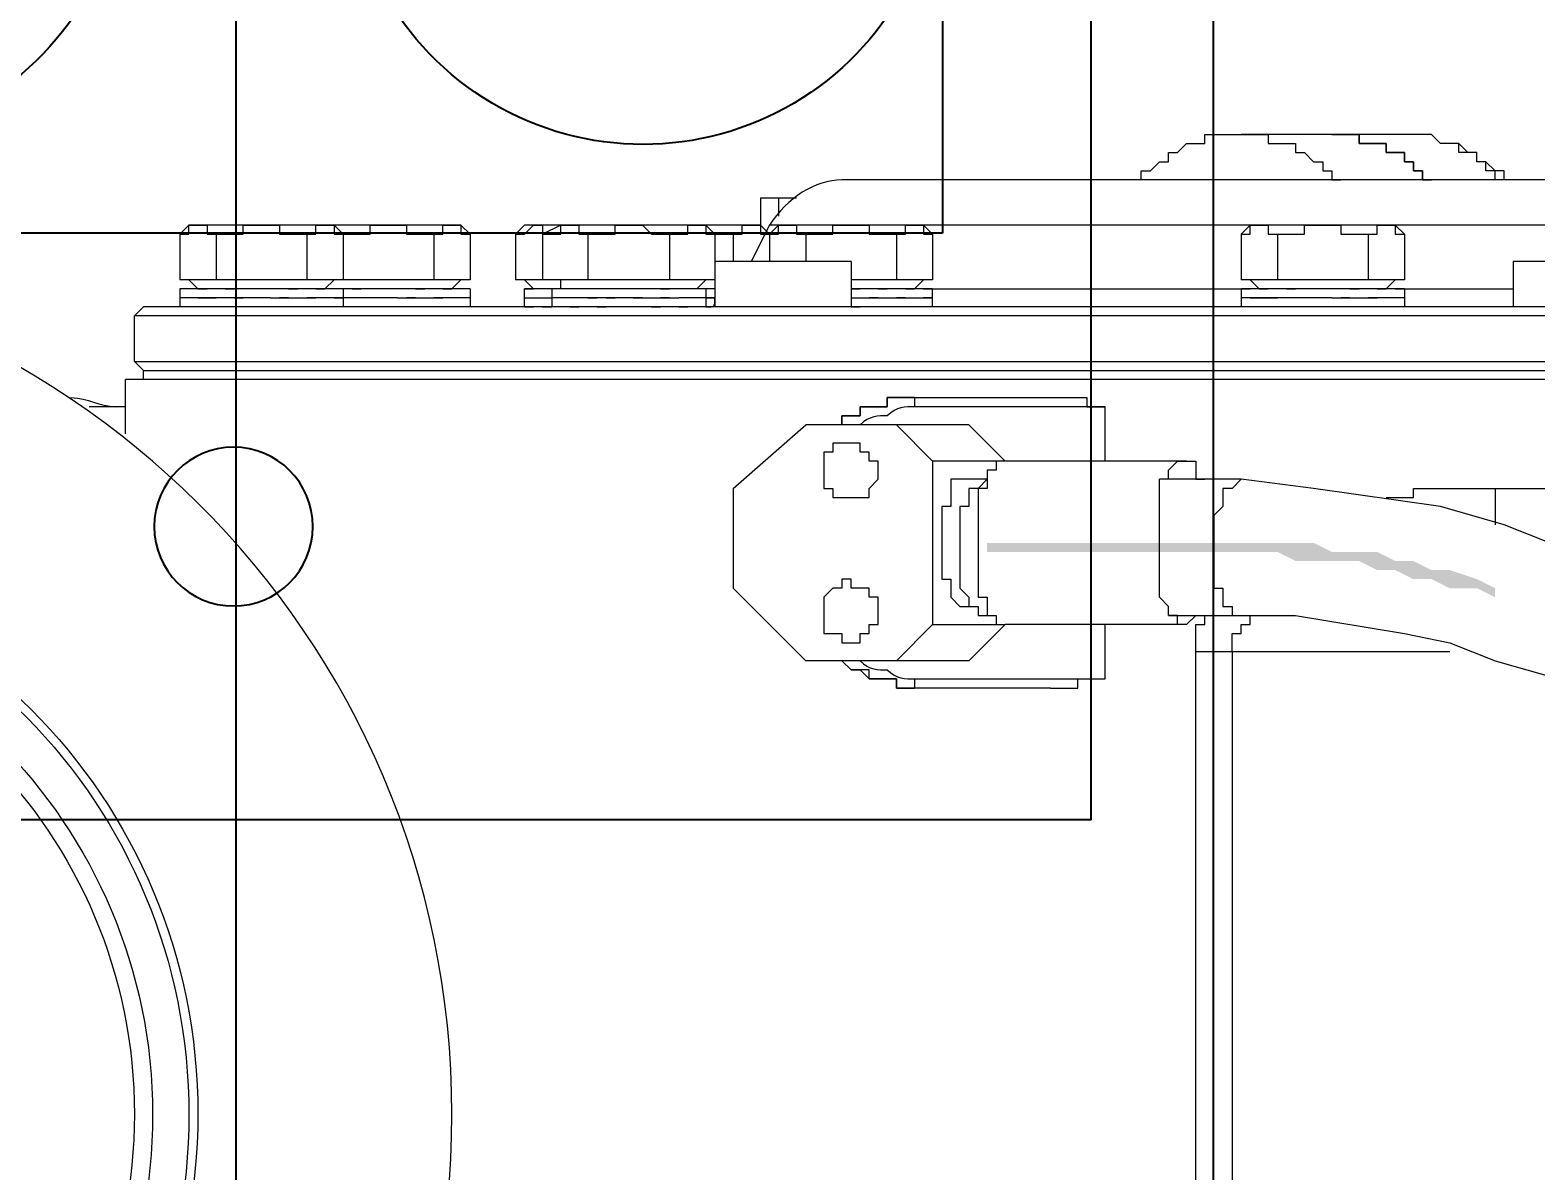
# Model space of a CAD drawing. Header units: millimetres. Extents: x 25083 to 52777, y 24772 to 45779.
# Drawn here: x 39150.2 to 39211.8, y 33853.3 to 33899.9 of the extents above; entities that cross this region are included whole.
import ezdxf

# ---------------------------------------------------------------- set-up
doc = ezdxf.new("R2010")
doc.units = ezdxf.units.MM
doc.layers.add('小车', color=7, linetype='Continuous')
doc.styles.get("Standard").update_dxf_attribs({"font": ''})
doc.styles.add('标准', font='', dxfattribs={"width": 0.667})
doc.styles.get('Standard').set_extended_font_data('SimSun')
doc.styles.get('标准').set_extended_font_data('FangSong_GB2312')
doc.dimstyles.new('ISO-25', dxfattribs={"dimtxt": 2.5, "dimasz": 2.5, "dimexe": 1.25, "dimexo": 0.625, "dimtad": 1, "dimtxsty": 'Standard', "dimcen": 2.5, "dimadec": 0, "dimazin": 0, "dimtfac": 1, "dimtmove": 0, "dimatfit": 3, "dimfxl": 1, "dimarcsym": 0})
doc.dimstyles.new('标准', dxfattribs={"dimtxt": 35, "dimasz": 4, "dimexe": 2, "dimexo": 0, "dimtad": 1, "dimdec": 1, "dimzin": 9, "dimdsep": 46, "dimtxsty": '标准', "dimcen": 0, "dimdle": 6, "dimazin": 2, "dimtfac": 1, "dimtdec": 1, "dimtmove": 0, "dimatfit": 3, "dimfxl": 1, "dimtolj": 1, "dimtzin": 0, "dimarcsym": 0})

# ---------------------------------------------------------------- blocks, each defined once
blk = doc.blocks.new('A$C6E4F4F8B')
for q in [(197.2, 70), (0, 0)]:
    blk.add_line((0, 70), q)
at = {"color": 1}
for p, q in [((64, 63.918), (24, 63.918)), ((24, 63.918), (24, 6.083)), ((74, 63.918), (24, 63.918)), ((24, 63.918), (24, 6.083))]:
    blk.add_line(p, q, dxfattribs=at)
blk.add_circle((12, 34.887), 3.25)
for centre in [(39.795, 51.652), (39.795, 18.348)]:
    blk.add_arc(centre, 12.158, 88.3056, 271.6944)
blk = doc.blocks.new('*D925')
at = {"color": 0, "lineweight": -2}
for p, q in [((29677.862, 34881.662), (29677.862, 32448.293)), ((40733.017, 34757.645), (40733.017, 32448.293)), ((29680.362, 32449.543), (40730.517, 32449.543))]:
    blk.add_line(p, q, dxfattribs=at)
at = {"color": 0}
for points in [[(29680.362, 32449.96), (29680.362, 32449.127), (29677.862, 32449.543)], [(40730.517, 32449.127), (40730.517, 32449.96), (40733.017, 32449.543)]]:
    blk.add_solid(points, dxfattribs=at)
at = {"layer": 'DEFPOINTS', "color": 0}
for p in [(29677.862, 34882.287), (40733.017, 34758.27), (40733.017, 32449.543)]:
    blk.add_point(p, dxfattribs=at)
at = {"color": 0, "insert": (35205.439, 32451.628), "char_height": 2.5, "attachment_point": 5}
blk.add_mtext('11055,15', dxfattribs=at)
blk = doc.blocks.new('zw$D2F4')
h = blk.add_hatch(color=7)
h.dxf.hatch_style = 2
h.paths.add_polyline_path([(699.269, 301.543), (699.269, 294.488), (699.64, 294.488), (699.64, 301.543)])
h = blk.add_hatch(color=7)
h.dxf.hatch_style = 2
h.paths.add_polyline_path([(699.269, 294.488), (699.269, 291.145), (699.64, 291.145), (699.64, 293.374), (699.64, 293.745), (699.64, 294.488)])
h = blk.add_hatch(color=7)
h.dxf.hatch_style = 2
h.paths.add_polyline_path([(699.269, 291.145), (699.269, 289.66), (698.898, 288.917), (698.898, 286.318), (698.526, 285.575), (698.526, 284.832), (698.155, 284.09), (698.155, 283.347), (697.784, 282.604), (697.784, 281.861), (697.784, 281.49), (697.412, 280.747), (697.784, 280.747), (698.155, 281.49), (698.526, 282.604), (698.526, 283.347), (698.898, 284.09), (698.898, 284.832), (699.269, 285.575), (699.269, 287.432), (699.64, 288.175), (699.64, 291.145)])
at = {"color": 7, "lineweight": 5}
for points in [[(705.211, 337.194), (705.211, 338.308)], [(704.097, 336.823), (706.325, 336.823)], [(705.211, 336.823), (705.211, 337.194)], [(706.325, 238.412), (706.325, 336.823)], [(706.325, 336.08), (706.696, 336.08)], [(707.068, 336.451), (706.696, 336.08)], [(706.696, 336.08), (706.696, 239.527)], [(707.068, 336.451), (708.924, 336.451)], [(707.068, 336.451), (707.068, 239.155)], [(708.924, 239.155), (708.924, 336.451)], [(709.296, 336.08), (708.924, 336.451)], [(709.296, 239.527), (709.296, 336.08)], [(709.667, 334.594), (709.296, 334.594)], [(710.038, 334.594), (709.667, 334.594)], [(709.667, 334.223), (709.667, 334.594)], [(709.667, 334.223), (709.667, 334.594)], [(709.667, 333.852), (709.667, 334.223)], [(709.667, 333.852), (709.667, 334.223)], [(710.038, 322.711), (710.038, 334.594)], [(710.038, 333.852), (710.41, 334.223)], [(712.267, 334.594), (710.41, 334.594)], [(710.41, 322.711), (710.41, 334.594)], [(712.638, 334.223), (712.267, 334.594)], [(712.267, 334.594), (712.267, 334.223)], [(712.267, 334.223), (712.638, 334.223), (712.638, 333.852)], [(712.638, 323.082), (712.638, 334.223)], [(709.667, 333.852), (709.667, 333.48)], [(709.667, 333.48), (709.667, 333.852)], [(709.667, 333.48), (709.667, 333.852)], [(712.638, 333.852), (712.638, 333.48), (712.267, 333.48), (712.267, 333.109)], [(709.667, 333.48), (709.667, 333.109)], [(712.267, 333.109), (710.41, 333.109)], [(712.267, 333.109), (712.267, 331.995), (712.638, 331.995), (712.638, 331.252)], [(709.667, 332.366), (709.667, 331.995)], [(709.296, 331.252), (709.296, 331.624)], [(709.296, 330.881), (709.296, 331.252)], [(709.667, 330.881), (709.667, 331.624)], [(709.667, 330.881), (709.667, 331.624)], [(710.038, 331.252), (710.038, 331.624)], [(710.038, 330.881), (710.038, 331.252)], [(712.638, 331.252), (712.638, 330.51), (712.267, 330.51), (712.267, 329.395)], [(709.667, 330.138), (709.667, 330.51)], [(709.667, 330.138), (709.667, 330.51)], [(709.667, 330.138), (709.667, 330.51)], [(709.667, 329.024), (709.667, 329.395)], [(709.667, 328.653), (709.667, 329.395)], [(712.267, 329.395), (710.41, 329.395)], [(712.267, 329.395), (712.267, 329.024), (712.638, 329.024), (712.638, 328.653)], [(709.667, 328.653), (709.667, 329.024)], [(709.667, 328.653), (709.667, 329.024)], [(709.667, 328.281), (709.667, 328.653)], [(709.667, 328.281), (709.667, 328.653)], [(709.667, 328.281), (709.667, 328.653)], [(710.038, 328.653), (710.41, 328.281)], [(712.638, 328.653), (712.638, 328.281), (712.267, 328.281), (712.267, 327.91)], [(709.667, 327.91), (709.667, 328.281)], [(712.638, 328.281), (712.267, 327.91)], [(709.667, 327.91), (709.296, 327.91)], [(710.038, 327.91), (709.667, 327.91)], [(712.267, 327.91), (710.41, 327.91)], [(712.267, 327.91), (710.41, 327.91)], [(712.267, 327.91), (712.267, 326.796), (712.638, 326.796), (712.638, 326.053)], [(709.667, 326.796), (709.667, 327.167)], [(709.296, 326.053), (709.296, 326.425)], [(709.667, 325.682), (709.667, 326.425)], [(709.667, 325.682), (709.667, 326.425)], [(710.038, 326.053), (710.038, 326.425)], [(709.296, 325.682), (709.296, 326.053)], [(710.038, 325.682), (710.038, 326.053)], [(712.638, 326.053), (712.638, 325.31), (712.267, 325.31), (712.267, 324.196)], [(709.667, 324.939), (709.667, 325.31)], [(709.667, 323.825), (709.667, 324.196)], [(709.667, 323.454), (709.667, 323.825)], [(709.667, 323.454), (709.667, 323.825)], [(712.267, 324.196), (710.41, 324.196)], [(712.267, 324.196), (712.267, 323.825), (712.638, 323.825), (712.638, 323.454)], [(709.667, 323.082), (709.667, 323.454)], [(709.667, 323.082), (709.667, 323.454)], [(709.667, 322.711), (709.667, 323.082)], [(709.667, 322.711), (709.667, 323.082)], [(710.038, 323.454), (710.41, 323.082)], [(712.638, 323.454), (712.638, 323.082), (712.267, 323.082), (712.267, 322.711)], [(712.638, 323.082), (712.267, 322.711)], [(709.667, 322.711), (709.296, 322.711)], [(710.038, 322.711), (709.667, 322.711)], [(712.267, 322.711), (710.41, 322.711)], [(712.267, 320.854), (710.41, 320.854)], [(710.41, 312.684), (710.41, 320.854)], [(712.638, 320.483), (712.267, 320.854)], [(712.267, 320.854), (712.267, 320.483)], [(709.296, 320.483), (709.667, 320.483)], [(709.296, 320.483), (709.296, 320.111)], [(709.667, 320.483), (710.038, 320.483)], [(709.667, 320.483), (709.667, 320.111)], [(709.667, 320.483), (709.667, 320.111)], [(709.667, 320.111), (709.667, 319.74)], [(709.667, 320.111), (709.667, 319.74)], [(710.038, 320.111), (710.41, 320.483)], [(710.038, 312.684), (710.038, 320.483)], [(710.038, 320.483), (710.038, 320.111)], [(712.267, 320.483), (712.638, 320.111), (712.638, 319.74)], [(712.638, 310.827), (712.638, 320.483)], [(709.667, 319.369), (709.296, 319.369)], [(709.296, 318.997), (709.296, 319.369)], [(709.667, 319.74), (709.667, 319.369)], [(709.667, 319.74), (709.667, 319.369)], [(710.038, 319.369), (709.667, 319.369)], [(709.667, 318.997), (709.667, 319.369)], [(709.667, 318.997), (709.667, 319.369)], [(710.038, 318.997), (710.038, 319.369)], [(712.267, 319.74), (710.41, 319.74)], [(712.638, 318.997), (712.267, 319.74)], [(712.638, 319.74), (712.267, 319.74), (712.267, 319.369)], [(712.267, 319.74), (712.267, 318.997)], [(709.667, 318.626), (709.667, 318.997)], [(709.667, 318.626), (709.667, 318.997)], [(710.038, 318.997), (710.41, 318.997)], [(712.267, 318.997), (712.638, 318.997), (712.638, 318.626)], [(709.667, 318.255), (709.667, 318.626)], [(709.667, 318.255), (709.667, 318.626)], [(712.638, 318.626), (712.638, 318.255), (712.267, 318.255), (712.267, 317.883)], [(709.667, 317.883), (709.667, 317.512)], [(709.667, 317.512), (709.667, 317.883)], [(709.667, 317.512), (709.667, 317.883)], [(712.267, 317.883), (710.41, 317.883)], [(712.267, 317.883), (712.267, 316.769), (712.638, 316.769), (712.638, 316.027)], [(709.667, 317.141), (709.667, 316.769)], [(709.296, 316.027), (709.296, 316.398)], [(709.667, 315.655), (709.667, 316.398)], [(709.667, 315.655), (709.667, 316.398)], [(710.038, 316.027), (710.038, 316.398)], [(709.667, 315.655), (709.667, 316.027)], [(712.638, 316.027), (712.638, 315.655), (712.267, 315.284), (712.267, 314.541)], [(709.667, 314.541), (709.667, 314.912)], [(712.267, 314.541), (710.41, 314.541)], [(712.267, 314.541), (712.267, 313.798), (712.638, 313.798), (712.638, 313.427)], [(709.667, 313.798), (709.667, 314.17)], [(709.667, 313.798), (709.667, 314.17)], [(709.667, 313.427), (709.667, 313.798)], [(709.667, 313.427), (709.667, 313.798)], [(709.296, 313.056), (709.296, 313.427)], [(709.667, 313.056), (709.667, 313.427)], [(709.667, 313.056), (709.667, 313.427)], [(710.038, 313.427), (710.41, 313.056)], [(710.038, 313.056), (710.038, 313.427)], [(712.638, 313.427), (712.638, 313.056), (712.267, 313.056), (712.267, 312.684)], [(709.667, 313.056), (709.296, 313.056)], [(711.152, 312.684), (709.296, 312.684)], [(710.038, 313.056), (709.667, 313.056)], [(709.667, 312.684), (709.667, 313.056)], [(709.667, 313.056), (709.667, 312.684)], [(709.667, 313.056), (709.667, 312.684)], [(712.267, 312.684), (710.41, 312.684)], [(711.152, 307.114), (711.152, 312.684)], [(712.638, 313.056), (712.267, 312.684)], [(712.638, 313.056), (712.267, 313.056), (712.267, 311.942)], [(694.813, 308.971), (697.784, 311.942)], [(701.869, 311.942), (697.784, 311.942)], [(701.869, 311.942), (704.468, 308.971)], [(712.267, 311.942), (711.152, 311.942)], [(712.267, 311.942), (712.267, 311.57), (712.638, 311.57), (712.638, 311.199)], [(712.638, 310.456), (711.152, 311.199)], [(712.638, 311.199), (712.638, 310.827), (712.267, 310.827), (712.267, 310.456)], [(712.638, 310.827), (712.267, 310.456)], [(713.752, 310.827), (712.638, 310.827)], [(713.752, 309.342), (713.752, 310.827)], [(712.267, 310.456), (711.152, 310.456)], [(712.638, 310.085), (712.267, 310.456)], [(712.267, 310.456), (712.267, 310.085)], [(712.267, 310.085), (712.638, 310.085), (712.638, 309.713)], [(712.638, 265.15), (712.638, 310.456)], [(712.638, 304.143), (712.638, 310.085)], [(713.752, 310.085), (713.009, 310.085)], [(712.638, 309.713), (712.638, 309.342), (712.267, 309.342), (712.267, 308.971)], [(694.813, 302.286), (694.813, 308.971)], [(704.468, 302.286), (704.468, 308.971)], [(712.267, 308.971), (711.152, 308.971)], [(712.267, 308.971), (712.267, 307.857), (712.638, 307.857), (712.638, 307.114)], [(696.669, 308.228), (695.927, 308.228), (695.927, 307.857), (695.927, 307.485), (695.555, 307.485), (695.555, 307.114)], [(698.155, 307.114), (698.155, 307.485), (697.784, 307.485), (697.784, 307.857), (697.412, 308.228), (696.669, 308.228)], [(702.611, 308.228), (701.869, 308.228), (701.869, 307.857), (701.497, 307.857), (701.497, 307.114)], [(703.725, 307.114), (703.725, 307.857), (703.354, 307.857), (703.354, 308.228), (702.983, 308.228), (702.611, 308.228)], [(694.813, 307.485), (694.441, 307.114), (694.441, 306.743), (694.07, 306.371), (694.07, 305.257), (693.699, 305.257), (693.699, 304.886), (693.699, 304.514)], [(693.699, 304.514), (693.699, 305.257), (694.07, 305.257), (694.07, 306.371), (694.441, 306.371), (694.441, 307.114), (694.813, 307.485)], [(695.555, 307.114), (695.555, 306.743), (695.927, 306.743), (695.927, 306.371), (696.298, 306.371), (696.298, 306), (696.669, 306)], [(696.669, 306), (697.412, 306), (697.412, 306.371), (697.784, 306.371), (697.784, 306.743), (697.784, 307.114), (698.155, 307.114)], [(701.497, 307.114), (701.497, 306.371), (701.869, 306.371), (702.24, 306), (702.611, 306)], [(702.611, 306), (702.983, 306), (702.983, 306.371), (703.354, 306.371), (703.354, 306.743), (703.725, 306.743), (703.725, 307.114)], [(705.582, 304.514), (705.582, 305.628), (705.211, 305.628), (705.211, 306.743), (704.839, 306.743), (704.839, 307.114), (704.839, 307.485), (704.468, 307.485)], [(704.468, 307.485), (704.839, 307.485), (704.839, 306.743), (705.211, 306.743), (705.211, 305.628), (705.582, 305.628), (705.582, 304.886), (705.582, 304.514)], [(711.152, 307.114), (709.296, 307.114)], [(709.296, 307.114), (709.296, 306.743)], [(709.667, 307.114), (709.667, 306.743)], [(709.667, 307.114), (709.667, 306.743)], [(710.038, 303.772), (710.038, 307.114)], [(710.038, 307.114), (710.038, 306.743)], [(710.41, 303.772), (710.41, 307.114)], [(712.638, 307.114), (712.638, 306.371), (712.267, 306.371), (712.267, 305.257)], [(714.495, 268.121), (714.495, 307.485)], [(709.667, 306), (709.667, 306.371)], [(696.298, 303.772), (694.813, 305.257)], [(704.468, 305.257), (702.983, 303.772)], [(709.667, 304.886), (709.667, 305.257)], [(712.267, 305.257), (710.41, 305.257)], [(712.267, 305.257), (712.267, 304.886), (712.638, 304.886), (712.638, 304.514)], [(709.667, 304.886), (709.667, 304.514)], [(709.667, 304.886), (709.667, 304.514)], [(693.699, 298.944), (693.699, 304.514)], [(694.07, 304.514), (693.699, 304.514)], [(694.07, 304.514), (694.07, 296.716)], [(705.211, 296.716), (705.211, 304.514)], [(705.582, 304.514), (705.211, 304.514)], [(705.582, 304.514), (705.582, 298.944)], [(709.667, 304.514), (709.667, 304.143)], [(709.667, 304.514), (709.667, 304.143)], [(709.667, 303.772), (709.667, 304.143)], [(710.038, 304.514), (710.41, 304.143)], [(710.038, 304.143), (710.038, 290.774)], [(712.638, 304.514), (712.638, 304.143), (712.267, 304.143), (712.267, 303.772)], [(712.638, 304.143), (712.267, 303.772)], [(702.983, 303.772), (696.298, 303.772)], [(696.298, 303.772), (696.298, 301.172)], [(702.24, 302.286), (702.24, 303.029), (701.126, 303.029), (701.126, 303.4), (700.754, 303.4), (698.155, 303.4), (698.155, 303.029), (697.412, 303.029), (697.041, 302.658), (697.041, 302.286)], [(702.983, 301.172), (702.983, 303.772)], [(709.296, 303.772), (709.667, 303.772)], [(709.667, 303.772), (710.038, 303.772)], [(712.267, 303.772), (710.41, 303.772)], [(694.813, 302.286), (696.298, 300.801)], [(699.269, 302.658), (697.784, 302.658), (697.412, 302.286), (697.041, 302.286), (697.041, 301.915), (696.669, 301.915), (696.669, 301.543)], [(702.24, 301.543), (701.869, 301.915), (701.869, 302.286), (701.126, 302.286), (701.126, 302.658), (699.269, 302.658)], [(702.24, 301.543), (702.24, 302.286)], [(702.983, 300.801), (704.468, 302.286)], [(696.669, 301.543), (696.669, 301.172), (696.298, 301.172), (696.298, 300.801)], [(702.24, 301.543), (701.869, 301.543), (701.869, 301.915), (697.784, 301.915), (697.412, 301.915), (697.412, 301.543), (696.669, 301.543)], [(702.983, 300.801), (702.983, 301.172), (702.611, 301.172), (702.611, 301.543), (702.24, 301.543)], [(696.298, 293.374), (696.298, 300.801)], [(702.983, 293.374), (702.983, 300.801)], [(693.699, 298.944), (693.699, 297.83), (694.07, 297.83), (694.07, 296.716)], [(705.582, 298.944), (705.582, 297.459), (705.211, 297.459), (705.211, 296.716)], [(694.07, 296.716), (696.298, 296.716)], [(702.983, 296.716), (705.211, 296.716)], [(714.495, 295.23), (714.866, 295.23), (714.866, 294.859), (715.237, 294.488), (715.237, 294.116), (715.609, 294.116), (715.609, 293.745), (715.98, 293.374), (715.98, 292.631), (716.352, 292.631), (716.352, 291.145)], [(696.298, 293.374), (696.298, 293.745), (696.669, 293.745), (696.669, 294.116)], [(696.669, 294.116), (697.041, 294.116), (697.412, 294.488), (700.754, 294.488), (702.24, 294.488)], [(696.669, 294.116), (696.669, 291.145)], [(702.24, 291.145), (702.24, 294.488)], [(702.24, 294.116), (702.611, 294.116), (702.983, 293.745), (702.983, 293.374)], [(657.305, 293.002), (695.184, 293.002)], [(695.184, 282.604), (695.184, 293.002)], [(695.184, 293.002), (696.298, 293.002), (696.298, 292.631), (696.669, 292.631)], [(696.669, 293.002), (696.298, 293.374)], [(702.983, 293.374), (702.983, 293.002), (702.24, 293.002), (702.24, 292.631)], [(699.64, 292.26), (697.784, 292.26), (697.784, 291.888), (697.041, 291.888), (697.041, 291.517), (696.669, 291.517), (696.669, 291.145)], [(702.24, 291.145), (701.869, 291.517), (701.869, 291.888), (701.126, 291.888), (700.754, 292.26), (699.64, 292.26)], [(695.184, 291.517), (657.305, 291.517)], [(696.669, 291.145), (696.669, 288.917), (695.927, 284.461), (695.555, 282.604), (694.813, 280.747), (694.07, 278.148), (693.699, 275.548), (693.327, 272.206)], [(695.184, 291.517), (695.927, 291.517), (695.927, 291.145)], [(695.927, 291.145), (696.298, 291.145), (696.298, 290.774), (696.669, 290.774), (696.669, 290.403)], [(698.898, 271.835), (698.898, 274.063), (699.64, 278.519), (700.383, 280.376), (701.126, 282.976), (701.869, 288.175), (702.24, 291.145)], [(709.667, 291.145), (709.296, 291.145)], [(710.038, 291.145), (709.667, 291.145)], [(709.667, 290.774), (709.667, 291.145)], [(709.667, 290.774), (709.667, 291.145)], [(710.038, 284.461), (710.038, 291.145)], [(712.267, 291.145), (710.41, 291.145)], [(710.41, 284.461), (710.41, 291.145)], [(712.638, 290.774), (712.267, 291.145)], [(712.267, 291.145), (712.267, 290.774)], [(716.352, 291.145), (716.352, 290.031), (715.98, 290.031), (715.98, 288.917), (715.609, 288.917), (715.609, 288.546), (715.237, 288.175), (715.237, 287.803), (714.866, 287.803), (714.866, 287.432), (714.495, 287.432), (714.495, 287.06)], [(716.352, 284.461), (716.352, 291.145)], [(709.667, 290.774), (709.667, 290.403)], [(709.667, 290.403), (709.667, 290.774)], [(709.667, 290.403), (709.667, 290.774)], [(709.667, 290.403), (709.667, 290.031)], [(709.667, 290.031), (709.667, 290.403)], [(709.667, 289.66), (709.667, 290.403)], [(710.038, 290.403), (710.41, 290.774)], [(712.267, 290.774), (712.638, 290.774), (712.638, 290.403)], [(712.638, 290.403), (712.638, 290.031), (712.267, 290.031), (712.267, 289.66)], [(712.638, 284.832), (712.638, 290.774)], [(709.667, 289.66), (709.667, 290.031)], [(709.667, 290.031), (709.667, 289.66)], [(712.267, 289.66), (710.41, 289.66)], [(712.267, 289.66), (712.267, 288.546), (712.638, 288.546), (712.638, 287.803)], [(709.667, 288.546), (709.667, 288.917)], [(709.296, 287.803), (709.296, 288.175)], [(709.667, 287.432), (709.667, 288.175)], [(709.667, 287.432), (709.667, 288.175)], [(710.038, 287.803), (710.038, 288.175)], [(709.296, 287.432), (709.296, 287.803)], [(710.038, 287.432), (710.038, 287.803)], [(712.638, 287.803), (712.638, 287.06), (712.267, 287.06), (712.267, 285.946)], [(714.495, 283.347), (714.495, 283.718), (714.866, 283.718), (714.866, 284.09), (715.237, 284.09), (715.237, 284.461), (715.609, 284.461), (715.609, 285.204), (715.98, 285.204), (715.98, 286.318), (716.352, 286.318), (716.352, 287.432)], [(716.352, 287.432), (716.352, 286.318), (715.98, 286.318), (715.98, 285.946)], [(709.667, 286.689), (709.667, 287.06)], [(709.667, 285.575), (709.667, 285.946)], [(709.667, 285.204), (709.667, 285.575)], [(709.667, 285.204), (709.667, 285.575)], [(712.267, 285.946), (710.41, 285.946)], [(712.267, 285.946), (712.267, 285.575), (712.638, 285.575), (712.638, 285.204)], [(715.98, 285.946), (715.98, 285.204), (715.609, 285.204), (715.609, 284.461), (715.237, 284.461)], [(701.497, 285.204), (701.497, 284.09), (701.869, 284.09), (701.869, 280.747)], [(709.667, 284.832), (709.667, 285.204)], [(709.667, 284.832), (709.667, 285.204)], [(709.667, 284.461), (709.667, 284.832)], [(709.667, 284.461), (709.667, 284.832)], [(710.038, 285.204), (710.41, 284.832)], [(710.038, 284.832), (710.038, 280.005)], [(712.638, 285.204), (712.638, 284.832), (712.267, 284.832), (712.267, 284.461)], [(712.638, 284.832), (712.267, 284.461)], [(709.667, 284.461), (709.296, 284.461)], [(710.038, 284.461), (709.667, 284.461)], [(712.267, 284.461), (710.41, 284.461)], [(714.495, 280.005), (714.495, 280.376), (714.866, 280.376), (714.866, 280.747), (715.237, 281.119), (715.237, 281.49), (715.609, 281.49), (715.609, 281.861), (715.98, 282.233), (715.98, 282.976), (716.352, 283.347), (716.352, 284.461)], [(715.237, 284.461), (715.237, 284.09), (714.866, 284.09), (714.866, 283.718), (714.495, 283.718), (714.495, 283.347)], [(714.495, 280.376), (714.495, 280.747), (714.866, 280.747), (714.866, 281.119), (715.237, 281.119), (715.237, 281.49), (715.609, 281.49), (715.609, 282.233), (715.98, 282.233), (715.98, 282.976), (716.352, 283.347), (716.352, 284.461)], [(701.869, 280.747), (700.383, 280.747)], [(701.869, 280.747), (701.869, 268.493)], [(711.152, 280.005), (709.296, 280.005)], [(711.152, 274.806), (711.152, 280.005)]]:
    blk.add_lwpolyline(points, dxfattribs=at)
for points in [[(676.245, 380.272), (663.619, 380.272), (652.849, 369.874), (652.849, 357.247), (652.849, 344.25), (663.619, 333.852), (676.245, 333.852), (689.242, 333.852), (699.64, 344.25), (699.64, 357.247), (699.64, 369.874), (689.242, 380.272), (676.245, 380.272)], [(676.245, 380.272), (663.619, 380.272), (653.22, 369.874), (653.22, 357.247), (653.22, 344.25), (663.619, 334.223), (676.245, 334.223), (688.871, 334.223), (699.269, 344.25), (699.269, 357.247), (699.269, 369.874), (688.871, 380.272), (676.245, 380.272)], [(676.245, 378.786), (664.361, 378.786), (654.706, 369.131), (654.706, 357.247), (654.706, 345.364), (664.361, 335.709), (676.245, 335.709), (688.128, 335.709), (697.784, 345.364), (697.784, 357.247), (697.784, 369.131), (688.128, 378.786), (676.245, 378.786)], [(676.245, 377.672), (665.104, 377.672), (655.82, 368.388), (655.82, 357.247), (655.82, 345.735), (665.104, 336.451), (676.245, 336.451), (687.757, 336.451), (697.041, 345.735), (697.041, 357.247), (697.041, 368.388), (687.757, 377.672), (676.245, 377.672)]]:
    blk.add_open_spline(points, degree=3, knots=[0, 0, 0, 0, 1, 1, 1, 2, 2, 2, 3, 3, 3, 4, 4, 4, 4], dxfattribs=at)
for points in [[(640.966, 358.733), (640.966, 339.422), (656.934, 323.454), (676.245, 323.454)], [(676.245, 323.454), (695.927, 323.454), (711.524, 339.422), (711.524, 358.733)], [(705.582, 339.051), (705.582, 338.308), (705.211, 337.937), (705.211, 337.194)], [(709.667, 334.594), (709.667, 334.594), (709.667, 334.594), (709.667, 334.594)], [(709.667, 334.594), (709.667, 334.594), (709.667, 334.594), (709.667, 334.594)], [(709.667, 334.594), (709.667, 334.594), (709.667, 334.594), (709.667, 334.594)], [(709.667, 334.594), (709.667, 334.594), (709.667, 334.594), (709.667, 334.594)], [(709.667, 334.594), (709.667, 334.594), (709.667, 334.594), (709.667, 334.594)], [(709.667, 334.594), (709.667, 334.594), (709.667, 334.594), (709.667, 334.594)], [(709.667, 334.594), (709.667, 334.594), (709.667, 334.594), (709.667, 334.594)], [(709.667, 334.594), (709.667, 334.594), (709.667, 334.594), (709.667, 334.594)], [(709.667, 334.223), (709.667, 334.223), (709.667, 334.223), (709.667, 334.223)], [(709.667, 334.223), (709.667, 334.223), (709.667, 334.223), (709.667, 334.223)], [(709.667, 334.223), (709.667, 334.223), (709.667, 334.223), (709.667, 334.223)], [(709.667, 334.223), (709.667, 334.223), (709.667, 334.223), (709.667, 334.223)], [(709.667, 334.223), (709.667, 334.223), (709.667, 334.223), (709.667, 334.223)], [(709.667, 334.223), (709.667, 334.223), (709.667, 334.223), (709.667, 334.223)], [(709.296, 333.48), (709.296, 333.48), (709.296, 333.852), (709.296, 333.852)], [(709.667, 333.852), (709.667, 333.852), (709.667, 333.852), (709.667, 333.852)], [(709.667, 333.852), (709.667, 333.852), (709.667, 333.852), (709.667, 333.852)], [(710.038, 333.852), (710.038, 333.852), (710.038, 333.48), (710.038, 333.48)], [(709.296, 333.48), (709.296, 333.48), (709.296, 333.48), (709.296, 333.48)], [(709.667, 332.738), (709.667, 333.109), (709.667, 333.109), (709.667, 333.48)], [(709.667, 332.738), (709.667, 333.109), (709.667, 333.109), (709.667, 333.48)], [(709.667, 333.48), (709.667, 333.48), (709.667, 333.48), (709.667, 333.48)], [(709.667, 333.48), (709.667, 333.48), (709.667, 333.48), (709.667, 333.48)], [(710.038, 333.48), (710.038, 333.48), (710.038, 333.48), (710.038, 333.48)], [(709.296, 332.366), (709.296, 332.738), (709.296, 332.738), (709.296, 332.738)], [(709.296, 332.366), (709.296, 332.366), (709.296, 332.366), (709.296, 332.366)], [(709.667, 332.366), (709.667, 332.366), (709.667, 332.738), (709.667, 332.738)], [(709.667, 332.366), (709.667, 332.366), (709.667, 332.738), (709.667, 332.738)], [(709.667, 332.738), (709.667, 332.738), (709.667, 332.738), (709.667, 332.738)], [(709.667, 331.624), (709.667, 331.624), (709.667, 331.995), (709.667, 332.366)], [(709.667, 331.995), (709.667, 331.995), (709.667, 331.995), (709.667, 332.366)], [(709.667, 332.366), (709.667, 332.366), (709.667, 332.366), (709.667, 332.366)], [(709.667, 332.366), (709.667, 332.366), (709.667, 332.366), (709.667, 332.366)], [(710.038, 332.738), (710.038, 332.738), (710.038, 332.738), (710.038, 332.366)], [(710.038, 332.366), (710.038, 332.366), (710.038, 332.366), (710.038, 332.366)], [(709.667, 331.624), (709.667, 331.624), (709.667, 331.995), (709.667, 331.995)], [(709.667, 330.881), (709.667, 330.881), (709.667, 330.51), (709.667, 330.51)], [(709.667, 330.881), (709.667, 330.881), (709.667, 330.51), (709.667, 330.51)], [(709.667, 330.51), (709.667, 330.51), (709.667, 330.51), (709.667, 330.51)], [(709.667, 330.51), (709.667, 330.138), (709.667, 330.138), (709.667, 329.767)], [(709.667, 330.51), (709.667, 330.51), (709.667, 330.51), (709.667, 330.138)], [(709.296, 330.138), (709.296, 330.138), (709.296, 330.138), (709.296, 330.138)], [(709.296, 329.767), (709.296, 329.767), (709.296, 329.767), (709.296, 330.138)], [(709.667, 330.138), (709.667, 330.138), (709.667, 330.138), (709.667, 330.138)], [(709.667, 330.138), (709.667, 330.138), (709.667, 329.767), (709.667, 329.767)], [(710.038, 330.138), (710.038, 329.767), (710.038, 329.767), (710.038, 329.767)], [(710.038, 330.138), (710.038, 330.138), (710.038, 330.138), (710.038, 330.138)], [(709.667, 329.767), (709.667, 329.395), (709.667, 329.395), (709.667, 329.395)], [(709.667, 329.767), (709.667, 329.395), (709.667, 329.395), (709.667, 329.024)], [(709.667, 329.767), (709.667, 329.767), (709.667, 329.767), (709.667, 329.767)], [(709.667, 329.395), (709.667, 329.395), (709.667, 329.395), (709.667, 329.024)], [(709.667, 329.395), (709.667, 329.024), (709.667, 329.024), (709.667, 329.024)], [(709.296, 328.653), (709.296, 329.024), (709.296, 329.024), (709.296, 329.024)], [(709.296, 329.024), (709.296, 329.024), (709.296, 329.024), (709.296, 329.024)], [(709.667, 328.653), (709.667, 328.653), (709.667, 328.653), (709.667, 328.653)], [(709.667, 328.653), (709.667, 328.653), (709.667, 328.653), (709.667, 328.653)], [(710.038, 329.024), (710.038, 329.024), (710.038, 329.024), (710.038, 329.024)], [(710.038, 329.024), (710.038, 329.024), (710.038, 329.024), (710.038, 328.653)], [(710.038, 329.024), (710.038, 329.024), (710.038, 329.024), (710.038, 329.024)], [(709.667, 328.281), (709.667, 328.281), (709.667, 328.281), (709.667, 328.281)], [(709.667, 328.281), (709.667, 328.281), (709.667, 328.281), (709.667, 328.281)], [(709.667, 328.281), (709.667, 328.281), (709.667, 328.281), (709.667, 328.281)], [(709.667, 328.281), (709.667, 328.281), (709.667, 328.281), (709.667, 328.281)], [(709.667, 328.281), (709.667, 328.281), (709.667, 328.281), (709.667, 328.281)], [(709.667, 328.281), (709.667, 328.281), (709.667, 328.281), (709.667, 328.281)], [(709.667, 328.281), (709.667, 328.281), (709.667, 328.281), (709.667, 328.281)], [(709.667, 328.281), (709.667, 328.281), (709.667, 327.91), (709.667, 327.91)], [(709.296, 327.167), (709.296, 327.167), (709.296, 327.539), (709.296, 327.539)], [(709.667, 327.539), (709.667, 327.539), (709.667, 327.91), (709.667, 327.91)], [(709.667, 327.539), (709.667, 327.91), (709.667, 327.91), (709.667, 327.91)], [(709.667, 327.91), (709.667, 327.91), (709.667, 327.91), (709.667, 327.91)], [(709.667, 327.91), (709.667, 327.91), (709.667, 327.91), (709.667, 327.91)], [(709.667, 327.91), (709.667, 327.91), (709.667, 327.91), (709.667, 327.91)], [(709.667, 327.91), (709.667, 327.91), (709.667, 327.91), (709.667, 327.91)], [(709.667, 326.796), (709.667, 327.167), (709.667, 327.167), (709.667, 327.539)], [(709.667, 327.167), (709.667, 327.167), (709.667, 327.539), (709.667, 327.539)], [(709.667, 327.539), (709.667, 327.539), (709.667, 327.539), (709.667, 327.539)], [(710.038, 327.539), (710.038, 327.539), (710.038, 327.167), (710.038, 327.167)], [(712.267, 327.91), (712.267, 327.91), (712.267, 327.91), (712.267, 327.91)], [(709.296, 327.167), (709.296, 327.167), (709.296, 327.167), (709.296, 327.167)], [(709.667, 327.167), (709.667, 327.167), (709.667, 327.167), (709.667, 327.167)], [(709.667, 326.425), (709.667, 326.425), (709.667, 326.796), (709.667, 326.796)], [(709.667, 326.425), (709.667, 326.425), (709.667, 326.796), (709.667, 326.796)], [(709.667, 326.796), (709.667, 326.796), (709.667, 326.796), (709.667, 326.796)], [(709.667, 326.796), (709.667, 326.796), (709.667, 326.796), (709.667, 326.796)], [(710.038, 327.167), (710.038, 327.167), (710.038, 327.167), (710.038, 327.167)], [(709.667, 325.682), (709.667, 325.682), (709.667, 325.31), (709.667, 325.31)], [(709.667, 325.682), (709.667, 325.682), (709.667, 325.31), (709.667, 324.939)], [(709.296, 324.939), (709.296, 324.939), (709.296, 324.939), (709.296, 324.939)], [(709.296, 324.568), (709.296, 324.568), (709.296, 324.568), (709.296, 324.939)], [(709.667, 325.31), (709.667, 325.31), (709.667, 325.31), (709.667, 324.939)], [(709.667, 324.939), (709.667, 324.939), (709.667, 324.939), (709.667, 324.939)], [(709.667, 324.939), (709.667, 324.939), (709.667, 324.939), (709.667, 324.939)], [(709.667, 324.939), (709.667, 324.939), (709.667, 324.568), (709.667, 324.568)], [(709.667, 324.939), (709.667, 324.939), (709.667, 324.568), (709.667, 324.568)], [(710.038, 324.939), (710.038, 324.568), (710.038, 324.568), (710.038, 324.568)], [(710.038, 324.939), (710.038, 324.939), (710.038, 324.939), (710.038, 324.939)], [(709.667, 324.568), (709.667, 324.196), (709.667, 324.196), (709.667, 323.825)], [(709.667, 324.568), (709.667, 324.196), (709.667, 324.196), (709.667, 323.825)], [(709.667, 324.568), (709.667, 324.568), (709.667, 324.568), (709.667, 324.568)], [(709.296, 323.825), (709.296, 323.825), (709.296, 323.825), (709.296, 323.825)], [(709.296, 323.454), (709.296, 323.454), (709.296, 323.825), (709.296, 323.825)], [(709.667, 323.825), (709.667, 323.825), (709.667, 323.825), (709.667, 323.825)], [(709.667, 323.825), (709.667, 323.825), (709.667, 323.825), (709.667, 323.825)], [(710.038, 323.825), (710.038, 323.825), (710.038, 323.825), (710.038, 323.825)], [(710.038, 323.825), (710.038, 323.454), (710.038, 323.454), (710.038, 323.454)], [(710.038, 323.825), (710.038, 323.825), (710.038, 323.825), (710.038, 323.825)], [(709.667, 323.454), (709.667, 323.454), (709.667, 323.454), (709.667, 323.454)], [(709.667, 323.454), (709.667, 323.454), (709.667, 323.454), (709.667, 323.454)], [(709.667, 323.082), (709.667, 323.082), (709.667, 323.082), (709.667, 323.082)], [(709.667, 323.082), (709.667, 323.082), (709.667, 323.082), (709.667, 323.082)], [(709.667, 323.082), (709.667, 323.082), (709.667, 323.082), (709.667, 323.082)], [(709.667, 323.082), (709.667, 323.082), (709.667, 323.082), (709.667, 323.082)], [(709.667, 323.082), (709.667, 323.082), (709.667, 323.082), (709.667, 323.082)], [(709.667, 323.082), (709.667, 323.082), (709.667, 323.082), (709.667, 323.082)], [(709.667, 322.711), (709.667, 322.711), (709.667, 322.711), (709.667, 322.711)], [(709.667, 322.711), (709.667, 322.711), (709.667, 322.711), (709.667, 322.711)], [(709.667, 322.711), (709.667, 322.711), (709.667, 322.711), (709.667, 322.711)], [(709.667, 322.711), (709.667, 322.711), (709.667, 322.711), (709.667, 322.711)], [(709.667, 322.711), (709.667, 322.711), (709.667, 322.711), (709.667, 322.711)], [(709.667, 322.711), (709.667, 322.711), (709.667, 322.711), (709.667, 322.711)], [(709.667, 320.483), (709.667, 320.483), (709.667, 320.483), (709.667, 320.483)], [(709.667, 320.483), (709.667, 320.483), (709.667, 320.483), (709.667, 320.483)], [(709.667, 320.483), (709.667, 320.483), (709.667, 320.483), (709.667, 320.483)], [(709.667, 320.483), (709.667, 320.483), (709.667, 320.483), (709.667, 320.483)], [(709.667, 320.483), (709.667, 320.483), (709.667, 320.483), (709.667, 320.483)], [(709.667, 320.483), (709.667, 320.483), (709.667, 320.483), (709.667, 320.483)], [(709.667, 320.483), (709.667, 320.483), (709.667, 320.483), (709.667, 320.483)], [(709.667, 320.483), (709.667, 320.483), (709.667, 320.483), (709.667, 320.483)], [(709.667, 320.111), (709.667, 320.111), (709.667, 320.111), (709.667, 320.111)], [(709.667, 320.111), (709.667, 320.111), (709.667, 320.111), (709.667, 320.111)], [(709.667, 320.111), (709.667, 320.111), (709.667, 320.111), (709.667, 320.111)], [(709.667, 320.111), (709.667, 320.111), (709.667, 320.111), (709.667, 320.111)], [(709.296, 319.74), (709.296, 319.74), (709.296, 319.369), (709.296, 319.369)], [(709.296, 319.74), (709.296, 319.74), (709.296, 319.74), (709.296, 319.74)], [(709.667, 319.74), (709.667, 319.74), (709.667, 319.74), (709.667, 319.74)], [(709.667, 319.74), (709.667, 319.74), (709.667, 319.74), (709.667, 319.74)], [(709.667, 319.369), (709.667, 319.369), (709.667, 319.369), (709.667, 319.369)], [(709.667, 319.369), (709.667, 319.369), (709.667, 319.369), (709.667, 319.369)], [(709.667, 319.369), (709.667, 319.369), (709.667, 319.369), (709.667, 319.369)], [(709.667, 319.369), (709.667, 319.369), (709.667, 319.369), (709.667, 319.369)], [(709.667, 319.369), (709.667, 319.369), (709.667, 319.369), (709.667, 319.369)], [(709.667, 319.369), (709.667, 319.369), (709.667, 319.369), (709.667, 319.369)], [(709.667, 319.369), (709.667, 319.369), (709.667, 319.369), (709.667, 319.369)], [(709.667, 319.369), (709.667, 319.369), (709.667, 319.369), (709.667, 319.369)], [(709.667, 319.369), (709.667, 319.369), (709.667, 319.369), (709.667, 319.369)], [(709.667, 319.369), (709.667, 319.369), (709.667, 319.369), (709.667, 319.369)], [(710.038, 319.74), (710.038, 319.74), (710.038, 319.74), (710.038, 319.74)], [(710.038, 319.369), (710.038, 319.369), (710.038, 319.74), (710.038, 319.74)], [(709.667, 318.997), (709.667, 318.997), (709.667, 318.997), (709.667, 318.997)], [(709.667, 318.997), (709.667, 318.997), (709.667, 318.997), (709.667, 318.997)], [(709.667, 318.997), (709.667, 318.997), (709.667, 318.997), (709.667, 318.997)], [(709.667, 318.997), (709.667, 318.997), (709.667, 318.997), (709.667, 318.997)], [(709.296, 318.626), (709.296, 318.255), (709.296, 318.255), (709.296, 318.255)], [(709.296, 318.626), (709.296, 318.626), (709.296, 318.626), (709.296, 318.626)], [(709.667, 318.626), (709.667, 318.626), (709.667, 318.626), (709.667, 318.626)], [(709.667, 318.626), (709.667, 318.626), (709.667, 318.626), (709.667, 318.626)], [(709.667, 317.512), (709.667, 317.883), (709.667, 317.883), (709.667, 318.255)], [(709.667, 317.883), (709.667, 317.883), (709.667, 317.883), (709.667, 318.255)], [(709.667, 318.255), (709.667, 318.255), (709.667, 318.255), (709.667, 318.255)], [(709.667, 318.255), (709.667, 318.255), (709.667, 318.255), (709.667, 318.255)], [(710.038, 318.626), (710.038, 318.626), (710.038, 318.626), (710.038, 318.626)], [(710.038, 318.255), (710.038, 318.255), (710.038, 318.255), (710.038, 318.626)], [(709.296, 317.512), (709.296, 317.512), (709.296, 317.141), (709.296, 317.141)], [(709.296, 317.512), (709.296, 317.512), (709.296, 317.512), (709.296, 317.512)], [(709.667, 317.512), (709.667, 317.512), (709.667, 317.512), (709.667, 317.883)], [(709.667, 317.141), (709.667, 317.141), (709.667, 317.512), (709.667, 317.512)], [(709.667, 317.141), (709.667, 317.512), (709.667, 317.512), (709.667, 317.512)], [(710.038, 317.512), (710.038, 317.512), (710.038, 317.512), (710.038, 317.512)], [(710.038, 317.141), (710.038, 317.141), (710.038, 317.512), (710.038, 317.512)], [(709.667, 316.769), (709.667, 317.141), (709.667, 317.141), (709.667, 317.141)], [(709.667, 316.398), (709.667, 316.769), (709.667, 316.769), (709.667, 317.141)], [(709.667, 317.141), (709.667, 317.141), (709.667, 317.141), (709.667, 317.141)], [(709.667, 317.141), (709.667, 317.141), (709.667, 317.141), (709.667, 317.141)], [(709.667, 316.398), (709.667, 316.769), (709.667, 316.769), (709.667, 316.769)], [(709.667, 316.027), (709.667, 315.655), (709.667, 315.284), (709.667, 315.284)], [(709.667, 315.655), (709.667, 315.655), (709.667, 315.655), (709.667, 315.284)], [(709.296, 315.284), (709.296, 314.912), (709.296, 314.912), (709.296, 314.912)], [(709.667, 315.284), (709.667, 315.284), (709.667, 315.284), (709.667, 315.284)], [(709.667, 315.284), (709.667, 315.284), (709.667, 314.912), (709.667, 314.912)], [(709.667, 315.284), (709.667, 314.912), (709.667, 314.912), (709.667, 314.541)], [(709.667, 315.284), (709.667, 315.284), (709.667, 315.284), (709.667, 315.284)], [(710.038, 314.912), (710.038, 314.912), (710.038, 314.912), (710.038, 315.284)], [(709.296, 314.541), (709.296, 314.912), (709.296, 314.912), (709.296, 314.912)], [(709.667, 314.912), (709.667, 314.912), (709.667, 314.912), (709.667, 314.541)], [(709.667, 314.541), (709.667, 314.541), (709.667, 314.17), (709.667, 314.17)], [(709.667, 314.541), (709.667, 314.541), (709.667, 314.17), (709.667, 314.17)], [(709.667, 314.541), (709.667, 314.541), (709.667, 314.541), (709.667, 314.541)], [(710.038, 314.912), (710.038, 314.912), (710.038, 314.912), (710.038, 314.541)], [(709.296, 314.17), (709.296, 314.17), (709.296, 313.798), (709.296, 313.798)], [(709.296, 313.798), (709.296, 313.798), (709.296, 313.798), (709.296, 313.798)], [(709.667, 314.17), (709.667, 314.17), (709.667, 314.17), (709.667, 314.17)], [(709.667, 314.17), (709.667, 314.17), (709.667, 314.17), (709.667, 314.17)], [(709.667, 313.798), (709.667, 313.798), (709.667, 313.798), (709.667, 313.798)], [(709.667, 313.798), (709.667, 313.798), (709.667, 313.798), (709.667, 313.798)], [(710.038, 313.798), (710.038, 313.798), (710.038, 314.17), (710.038, 314.17)], [(710.038, 313.798), (710.038, 313.798), (710.038, 313.798), (710.038, 313.798)], [(710.038, 313.798), (710.038, 313.798), (710.038, 313.798), (710.038, 313.798)], [(709.667, 313.427), (709.667, 313.427), (709.667, 313.427), (709.667, 313.427)], [(709.667, 313.427), (709.667, 313.427), (709.667, 313.427), (709.667, 313.427)], [(709.667, 313.427), (709.667, 313.427), (709.667, 313.427), (709.667, 313.427)], [(709.667, 313.427), (709.667, 313.427), (709.667, 313.427), (709.667, 313.427)], [(709.296, 313.056), (709.296, 312.684), (709.296, 312.684), (709.667, 312.684)], [(709.667, 313.056), (709.667, 313.056), (709.667, 313.056), (709.667, 313.056)], [(709.667, 313.056), (709.667, 313.056), (709.667, 313.056), (709.667, 313.056)], [(709.667, 313.056), (709.667, 313.056), (709.667, 313.056), (709.667, 313.056)], [(709.667, 313.056), (709.667, 313.056), (709.667, 313.056), (709.667, 313.056)], [(709.667, 313.056), (709.667, 313.056), (709.667, 313.056), (709.667, 313.056)], [(709.667, 313.056), (709.667, 313.056), (709.667, 313.056), (709.667, 313.056)], [(709.667, 313.056), (709.667, 313.056), (709.667, 313.056), (709.667, 313.056)], [(709.667, 313.056), (709.667, 313.056), (709.667, 313.056), (709.667, 313.056)], [(709.667, 312.684), (709.667, 312.684), (709.667, 312.684), (709.667, 312.684)], [(709.667, 312.684), (709.667, 312.684), (709.667, 312.684), (709.667, 312.684)], [(709.667, 312.684), (709.667, 312.684), (709.667, 312.684), (709.667, 312.684)], [(709.667, 312.684), (709.667, 312.684), (709.667, 312.684), (709.667, 312.684)], [(710.038, 312.684), (710.038, 312.684), (710.038, 312.684), (710.038, 312.684)], [(714.495, 307.485), (714.495, 308.599), (713.752, 309.713), (712.638, 310.456)], [(694.813, 306.743), (694.441, 306.371), (694.441, 306), (694.441, 305.628)], [(704.839, 305.628), (704.839, 306), (704.839, 306.371), (704.468, 306.743)], [(709.667, 306.743), (709.667, 306.743), (709.667, 306.371), (709.667, 306.371)], [(709.667, 306.743), (709.667, 306.371), (709.667, 306.371), (709.667, 306)], [(709.296, 306), (709.296, 306), (709.296, 306), (709.296, 306)], [(709.296, 305.628), (709.296, 305.628), (709.296, 305.628), (709.296, 306)], [(709.667, 306.371), (709.667, 306.371), (709.667, 306), (709.667, 306)], [(709.667, 306), (709.667, 306), (709.667, 306), (709.667, 306)], [(709.667, 306), (709.667, 306), (709.667, 305.628), (709.667, 305.628)], [(709.667, 306), (709.667, 305.628), (709.667, 305.628), (709.667, 305.628)], [(709.667, 306), (709.667, 306), (709.667, 306), (709.667, 306)], [(710.038, 306), (710.038, 305.628), (710.038, 305.628), (710.038, 305.628)], [(710.038, 306), (710.038, 306), (710.038, 306), (710.038, 306)], [(694.441, 305.628), (694.07, 305.257), (694.07, 304.886), (694.07, 304.514)], [(705.211, 304.514), (705.211, 304.886), (705.211, 305.257), (704.839, 305.628)], [(709.667, 305.628), (709.667, 305.257), (709.667, 305.257), (709.667, 304.886)], [(709.667, 305.628), (709.667, 305.257), (709.667, 305.257), (709.667, 304.886)], [(709.667, 305.628), (709.667, 305.628), (709.667, 305.628), (709.667, 305.628)], [(709.296, 304.886), (709.296, 304.886), (709.296, 304.886), (709.296, 304.886)], [(709.296, 304.514), (709.296, 304.514), (709.296, 304.886), (709.296, 304.886)], [(709.667, 304.886), (709.667, 304.886), (709.667, 304.886), (709.667, 304.886)], [(709.667, 304.886), (709.667, 304.886), (709.667, 304.886), (709.667, 304.886)], [(710.038, 304.886), (710.038, 304.514), (710.038, 304.514), (710.038, 304.514)], [(710.038, 304.886), (710.038, 304.886), (710.038, 304.886), (710.038, 304.886)], [(710.038, 304.886), (710.038, 304.886), (710.038, 304.886), (710.038, 304.886)], [(694.07, 304.514), (694.07, 304.514), (694.07, 304.514), (694.07, 304.514)], [(694.07, 304.514), (694.07, 304.514), (694.07, 304.514), (694.07, 304.514)], [(705.211, 304.514), (705.211, 304.514), (705.211, 304.514), (705.211, 304.514)], [(705.211, 304.514), (705.211, 304.514), (705.211, 304.514), (705.211, 304.514)], [(709.667, 304.514), (709.667, 304.514), (709.667, 304.514), (709.667, 304.514)], [(709.667, 304.514), (709.667, 304.514), (709.667, 304.514), (709.667, 304.514)], [(709.667, 304.143), (709.667, 304.143), (709.667, 304.143), (709.667, 304.143)], [(709.667, 304.143), (709.667, 304.143), (709.667, 304.143), (709.667, 304.143)], [(709.667, 304.143), (709.667, 304.143), (709.667, 304.143), (709.667, 304.143)], [(709.667, 304.143), (709.667, 304.143), (709.667, 304.143), (709.667, 304.143)], [(709.667, 304.143), (709.667, 304.143), (709.667, 303.772), (709.667, 303.772)], [(709.667, 304.143), (709.667, 303.772), (709.667, 303.772), (709.667, 303.772)], [(709.667, 303.772), (709.667, 303.772), (709.667, 303.772), (709.667, 303.772)], [(709.667, 303.772), (709.667, 303.772), (709.667, 303.772), (709.667, 303.772)], [(709.667, 303.772), (709.667, 303.772), (709.667, 303.772), (709.667, 303.772)], [(709.667, 303.772), (709.667, 303.772), (709.667, 303.772), (709.667, 303.772)], [(709.667, 303.772), (709.667, 303.772), (709.667, 303.772), (709.667, 303.772)], [(709.667, 303.772), (709.667, 303.772), (709.667, 303.772), (709.667, 303.772)], [(709.667, 303.772), (709.667, 303.772), (709.667, 303.772), (709.667, 303.772)], [(709.667, 303.772), (709.667, 303.772), (709.667, 303.772), (709.667, 303.772)], [(702.24, 301.543), (702.24, 301.543), (702.24, 301.543), (702.24, 301.543)], [(696.298, 300.801), (696.298, 300.801), (696.298, 300.801), (696.298, 300.801)], [(702.983, 300.801), (702.983, 300.801), (702.983, 300.801), (702.983, 300.801)], [(696.669, 294.116), (696.669, 294.116), (696.669, 294.116), (696.669, 294.116)], [(702.24, 294.116), (702.24, 294.488), (702.24, 294.488), (702.24, 294.488)], [(709.667, 291.145), (709.667, 291.145), (709.667, 291.145), (709.667, 291.145)], [(709.667, 291.145), (709.667, 291.145), (709.667, 291.145), (709.667, 291.145)], [(709.667, 291.145), (709.667, 291.145), (709.667, 291.145), (709.667, 291.145)], [(709.667, 291.145), (709.667, 291.145), (709.667, 291.145), (709.667, 291.145)], [(709.667, 291.145), (709.667, 291.145), (709.667, 291.145), (709.667, 291.145)], [(709.667, 291.145), (709.667, 291.145), (709.667, 291.145), (709.667, 291.145)], [(696.669, 290.403), (696.669, 290.403), (696.669, 290.403), (696.669, 290.403)], [(709.296, 290.031), (709.296, 290.031), (709.296, 290.031), (709.296, 290.403)], [(709.667, 290.774), (709.667, 290.774), (709.667, 290.774), (709.667, 290.774)], [(709.667, 290.774), (709.667, 290.774), (709.667, 290.774), (709.667, 290.774)], [(709.667, 290.774), (709.667, 290.774), (709.667, 290.774), (709.667, 290.774)], [(709.667, 290.774), (709.667, 290.774), (709.667, 290.774), (709.667, 290.774)], [(709.667, 290.774), (709.667, 290.774), (709.667, 290.774), (709.667, 290.774)], [(709.667, 290.774), (709.667, 290.774), (709.667, 290.774), (709.667, 290.774)], [(709.667, 290.774), (709.667, 290.774), (709.667, 290.774), (709.667, 290.774)], [(709.667, 290.774), (709.667, 290.774), (709.667, 290.774), (709.667, 290.774)], [(709.667, 290.403), (709.667, 290.403), (709.667, 290.403), (709.667, 290.403)], [(709.667, 290.403), (709.667, 290.403), (709.667, 290.403), (709.667, 290.403)], [(710.038, 290.403), (710.038, 290.031), (710.038, 290.031), (710.038, 290.031)], [(709.296, 290.031), (709.296, 290.031), (709.296, 290.031), (709.296, 290.031)], [(709.667, 289.66), (709.667, 289.66), (709.667, 290.031), (709.667, 290.031)], [(710.038, 290.031), (710.038, 290.031), (710.038, 290.031), (710.038, 290.031)], [(709.296, 288.917), (709.296, 288.917), (709.296, 289.289), (709.296, 289.289)], [(709.667, 289.289), (709.667, 289.289), (709.667, 289.66), (709.667, 289.66)], [(709.667, 289.289), (709.667, 289.66), (709.667, 289.66), (709.667, 289.66)], [(709.667, 289.66), (709.667, 289.66), (709.667, 289.66), (709.667, 289.66)], [(709.667, 288.546), (709.667, 288.917), (709.667, 288.917), (709.667, 289.289)], [(709.667, 288.917), (709.667, 288.917), (709.667, 289.289), (709.667, 289.289)], [(709.667, 289.289), (709.667, 289.289), (709.667, 289.289), (709.667, 289.289)], [(710.038, 289.289), (710.038, 289.289), (710.038, 288.917), (710.038, 288.917)], [(709.296, 288.917), (709.296, 288.917), (709.296, 288.917), (709.296, 288.917)], [(709.667, 288.917), (709.667, 288.917), (709.667, 288.917), (709.667, 288.917)], [(709.667, 288.175), (709.667, 288.175), (709.667, 288.546), (709.667, 288.546)], [(709.667, 288.175), (709.667, 288.175), (709.667, 288.546), (709.667, 288.546)], [(709.667, 288.546), (709.667, 288.546), (709.667, 288.546), (709.667, 288.546)], [(709.667, 288.546), (709.667, 288.546), (709.667, 288.546), (709.667, 288.546)], [(710.038, 288.917), (710.038, 288.917), (710.038, 288.917), (710.038, 288.917)], [(709.667, 287.432), (709.667, 287.432), (709.667, 287.06), (709.667, 287.06)], [(709.667, 287.432), (709.667, 287.432), (709.667, 287.06), (709.667, 286.689)], [(709.296, 286.689), (709.296, 286.689), (709.296, 286.689), (709.296, 286.689)], [(709.296, 286.318), (709.296, 286.318), (709.296, 286.318), (709.296, 286.689)], [(709.667, 287.06), (709.667, 287.06), (709.667, 287.06), (709.667, 286.689)], [(709.667, 286.689), (709.667, 286.689), (709.667, 286.689), (709.667, 286.689)], [(709.667, 286.689), (709.667, 286.689), (709.667, 286.318), (709.667, 286.318)], [(709.667, 286.689), (709.667, 286.689), (709.667, 286.318), (709.667, 286.318)], [(709.667, 286.689), (709.667, 286.689), (709.667, 286.689), (709.667, 286.689)], [(710.038, 286.689), (710.038, 286.318), (710.038, 286.318), (710.038, 286.318)], [(710.038, 286.689), (710.038, 286.689), (710.038, 286.689), (710.038, 286.689)], [(709.667, 286.318), (709.667, 286.318), (709.667, 286.318), (709.667, 286.318)], [(709.667, 286.318), (709.667, 285.946), (709.667, 285.946), (709.667, 285.575)], [(709.667, 286.318), (709.667, 285.946), (709.667, 285.946), (709.667, 285.575)], [(709.296, 285.204), (709.296, 285.204), (709.296, 285.575), (709.296, 285.575)], [(709.296, 285.575), (709.296, 285.575), (709.296, 285.575), (709.296, 285.575)], [(709.667, 285.575), (709.667, 285.575), (709.667, 285.575), (709.667, 285.575)], [(709.667, 285.575), (709.667, 285.575), (709.667, 285.575), (709.667, 285.575)], [(710.038, 285.575), (710.038, 285.575), (710.038, 285.575), (710.038, 285.575)], [(710.038, 285.575), (710.038, 285.204), (710.038, 285.204), (710.038, 285.204)], [(710.038, 285.575), (710.038, 285.575), (710.038, 285.575), (710.038, 285.575)], [(715.98, 285.946), (715.98, 285.946), (715.98, 285.946), (715.98, 285.946)], [(709.667, 285.204), (709.667, 285.204), (709.667, 285.204), (709.667, 285.204)], [(709.667, 285.204), (709.667, 285.204), (709.667, 285.204), (709.667, 285.204)], [(709.667, 284.832), (709.667, 284.832), (709.667, 284.832), (709.667, 284.832)], [(709.667, 284.832), (709.667, 284.832), (709.667, 284.832), (709.667, 284.832)], [(709.667, 284.832), (709.667, 284.832), (709.667, 284.832), (709.667, 284.832)], [(709.667, 284.832), (709.667, 284.832), (709.667, 284.832), (709.667, 284.832)], [(709.667, 284.832), (709.667, 284.832), (709.667, 284.832), (709.667, 284.832)], [(709.667, 284.832), (709.667, 284.832), (709.667, 284.832), (709.667, 284.832)], [(709.667, 284.461), (709.667, 284.461), (709.667, 284.461), (709.667, 284.461)], [(709.667, 284.461), (709.667, 284.461), (709.667, 284.461), (709.667, 284.461)], [(709.667, 284.461), (709.667, 284.461), (709.667, 284.461), (709.667, 284.461)], [(709.667, 284.461), (709.667, 284.461), (709.667, 284.461), (709.667, 284.461)], [(709.667, 284.461), (709.667, 284.461), (709.667, 284.461), (709.667, 284.461)], [(709.667, 284.461), (709.667, 284.461), (709.667, 284.461), (709.667, 284.461)], [(715.237, 284.461), (715.237, 284.461), (715.237, 284.461), (715.237, 284.461)]]:
    blk.add_open_spline(points, degree=3, dxfattribs=at)
blk = doc.blocks.new('*D468')
at = {"layer": 'DEFPOINTS', "color": 0}
for p in [(36394.726, 116814.498), (36374.449, 116811.675), (36378.59, 116781.931)]:
    blk.add_point(p, dxfattribs=at)
at = {"layer": '小车', "color": 0, "lineweight": -2}
for p, q in [((36394.726, 116814.498), (36388.79, 116857.133)), ((36374.449, 116811.675), (36396.706, 116814.773)), ((36398.315, 116788.715), (36395.277, 116810.536)), ((36378.59, 116781.931), (36400.847, 116785.029))]:
    blk.add_line(p, q, dxfattribs=at)
at = {"layer": '小车', "color": 0}
for points in [[(36395.937, 116810.628), (36394.617, 116810.444), (36394.726, 116814.498)], [(36398.975, 116788.807), (36397.654, 116788.623), (36398.866, 116784.754)]]:
    blk.add_solid(points, dxfattribs=at)
at = {"layer": '小车', "color": 0, "insert": (36409.434, 116840.295), "char_height": 35, "attachment_point": 5, "rotation": 277.92543, "style": '标准'}
blk.add_mtext('\\A1;30', dxfattribs=at)
blk = doc.blocks.new('A$C1A4175F5')
at = {"layer": '小车'}
dim = blk.add_aligned_dim(p1=(410.909, 592.677), p2=(406.768, 622.421), distance=-20.472, dimstyle='标准', dxfattribs=at)
dim.commit()
dim.dimension.update_dxf_attribs({"geometry": '*D468', "text_midpoint": (441.753, 651.042), "insert": (-35967.681, -116189.253)})
blk = doc.blocks.new('zw$50CE')
blk.add_blockref('zw$D2F4', (22.01, 103.569))
at = {"layer": '小车', "ltscale": 10, "xscale": -1, "rotation": 270}
blk.add_blockref('A$C1A4175F5', (47.032, 0), dxfattribs=at)

msp = doc.modelspace()

# ---------------------------------------------------------------- linework, layer by layer
msp.add_line((39158.63, 33290.649), (39158.63, 34123.983))
at = {"ltscale": 15}
msp.add_lwpolyline([(39118.63, 33273.983), (39118.63, 34140.649), (39198.63, 34140.649), (39198.63, 33273.983)], close=True, dxfattribs=at)

# ---------------------------------------------------------------- block references
at = {"rotation": 90}
msp.add_blockref('zw$50CE', (39594.481, 33157.316), dxfattribs=at)
at = {"xscale": -1, "rotation": 269.9999999999999}
msp.add_blockref('A$C6E4F4F8B', (39123.63, 33867.633), dxfattribs=at)

# ---------------------------------------------------------------- dimensions: what is measured, and where the dimension line sits
dim = msp.add_linear_dim(base=(40733.0166, 32449.5434), p1=(29677.8617, 34882.2868), p2=(40733.0166, 34758.2702), dimstyle='ISO-25')
dim.commit()
dim.dimension.update_dxf_attribs({"geometry": '*D925', "text_midpoint": (35205.4391, 32449.5434), "dimtype": 160})

doc.saveas('drawing.dxf')
